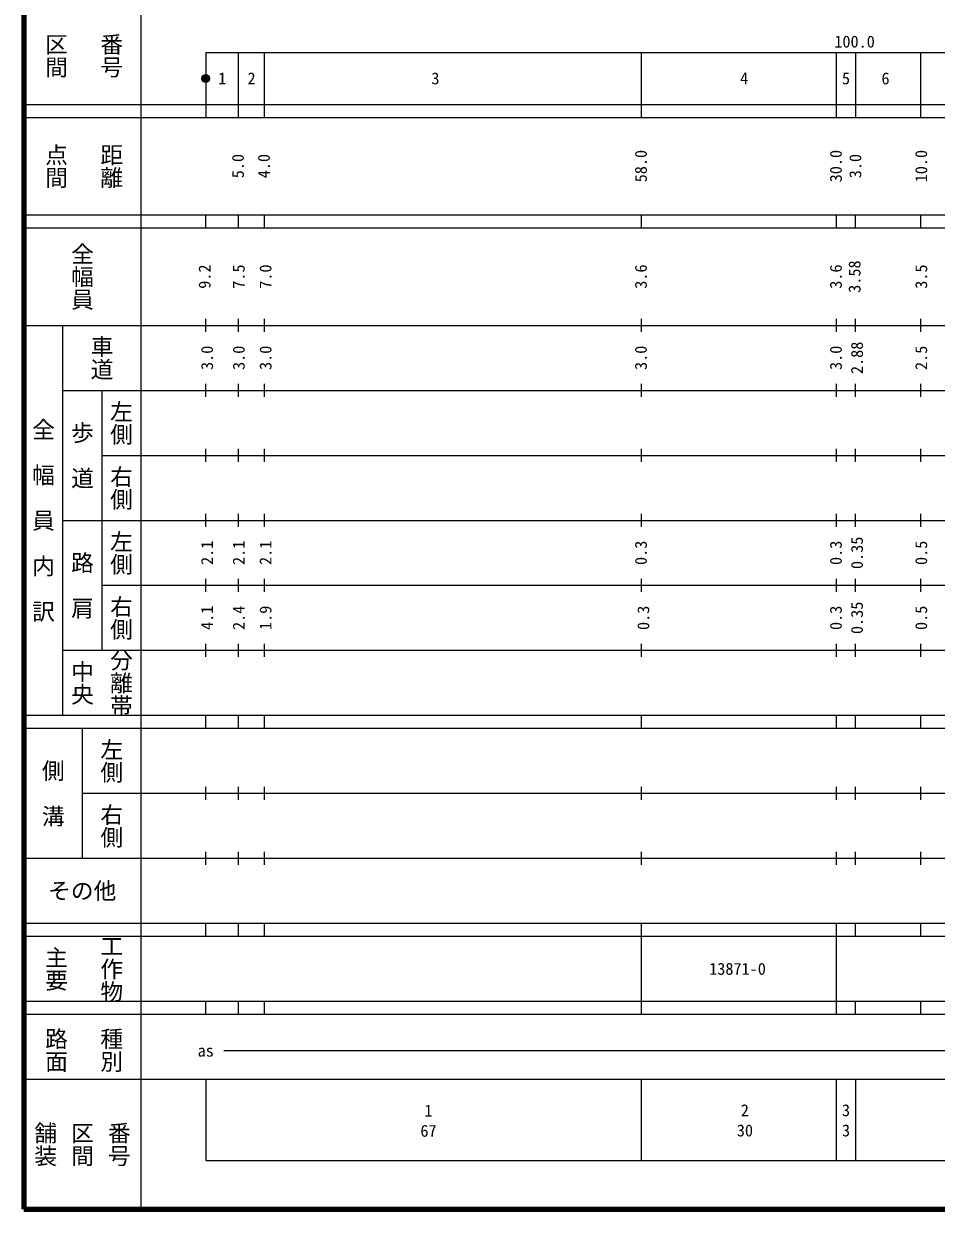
# Model space of a CAD drawing. Units: millimetres on the paper, enlarged 1000 times. Extents: x 40000 to 680000, y 20000 to 380000.
# Drawn here: x 40000 to 180416, y 20000 to 202409 of the extents above; entities that cross this region are included whole.
import ezdxf
from ezdxf.enums import TextEntityAlignment as Align

# ---------------------------------------------------------------- set-up
doc = ezdxf.new("R2010")
doc.units = ezdxf.units.MM
doc.header["$LTSCALE"] = 1000
doc.header["$PDMODE"] = 32
doc.header["$PDSIZE"] = 500
doc.layers.add('M-TTL', color=2, linetype='Continuous', lineweight=140)
doc.layers.add('M-TTL-BAND', color=7, linetype='Continuous', lineweight=25)
doc.styles.add('@ＭＳ ゴシック', font='')
doc.styles.add('ＭＳ ゴシック', font='')
doc.styles.get('@ＭＳ ゴシック').set_extended_font_data('@MS Gothic')
doc.styles.get('ＭＳ ゴシック').set_extended_font_data('MS Gothic')

msp = doc.modelspace()

# ---------------------------------------------------------------- linework, layer by layer
at = {"layer": 'M-TTL'}
for p, q in [((40000, 380000), (40000, 20000)), ((40000, 20000), (680000, 20000))]:
    msp.add_line(p, q, dxfattribs=at)
at = {"layer": 'M-TTL-BAND'}
for p, q in [((58000, 370000), (58000, 20000)), ((68000, 198000), (579000, 198000)), ((68000, 198000), (68000, 188000)), ((73000, 198000), (73000, 188000)), ((77000, 198000), (77000, 188000)), ((135000, 198000), (135000, 188000)), ((165000, 198000), (165000, 188000)), ((168000, 198000), (168000, 188000)), ((178000, 198000), (178000, 188000)), ((40000, 190000), (579000, 190000)), ((40000, 188000), (579000, 188000)), ((40000, 173000), (579000, 173000)), ((68000, 171000), (68000, 173000)), ((73000, 173000), (73000, 171000)), ((77000, 173000), (77000, 171000)), ((135000, 173000), (135000, 171000)), ((165000, 173000), (165000, 171000)), ((168000, 171000), (168000, 173000)), ((178000, 173000), (178000, 171000)), ((40000, 171000), (579000, 171000)), ((68000, 155000), (68000, 157000)), ((73000, 157000), (73000, 155000)), ((77000, 157000), (77000, 155000)), ((135000, 157000), (135000, 155000)), ((165000, 157000), (165000, 155000)), ((168000, 155000), (168000, 157000)), ((178000, 157000), (178000, 155000)), ((40000, 156000), (579000, 156000)), ((46000, 96000), (46000, 156000)), ((46000, 146000), (579000, 146000)), ((52000, 146000), (52000, 106000)), ((68000, 145000), (68000, 147000)), ((73000, 147000), (73000, 145000)), ((77000, 147000), (77000, 145000)), ((135000, 147000), (135000, 145000)), ((165000, 147000), (165000, 145000)), ((168000, 145000), (168000, 147000)), ((178000, 147000), (178000, 145000)), ((68000, 135000), (68000, 137000)), ((73000, 137000), (73000, 135000)), ((77000, 137000), (77000, 135000)), ((135000, 137000), (135000, 135000)), ((165000, 137000), (165000, 135000)), ((168000, 135000), (168000, 137000)), ((178000, 137000), (178000, 135000)), ((52000, 136000), (579000, 136000)), ((46000, 126000), (579000, 126000)), ((68000, 125000), (68000, 127000)), ((73000, 127000), (73000, 125000)), ((77000, 127000), (77000, 125000)), ((135000, 127000), (135000, 125000)), ((165000, 127000), (165000, 125000)), ((168000, 125000), (168000, 127000)), ((178000, 127000), (178000, 125000)), ((68000, 115000), (68000, 117000)), ((73000, 117000), (73000, 115000)), ((77000, 117000), (77000, 115000)), ((135000, 117000), (135000, 115000)), ((165000, 117000), (165000, 115000)), ((168000, 115000), (168000, 117000)), ((178000, 117000), (178000, 115000)), ((52000, 116000), (579000, 116000)), ((46000, 106000), (579000, 106000)), ((68000, 105000), (68000, 107000)), ((73000, 107000), (73000, 105000)), ((77000, 107000), (77000, 105000)), ((135000, 107000), (135000, 105000)), ((165000, 107000), (165000, 105000)), ((168000, 105000), (168000, 107000)), ((178000, 107000), (178000, 105000)), ((40000, 96000), (579000, 96000)), ((68000, 94000), (68000, 96000)), ((73000, 96000), (73000, 94000)), ((77000, 96000), (77000, 94000)), ((135000, 96000), (135000, 94000)), ((165000, 96000), (165000, 94000)), ((168000, 94000), (168000, 96000)), ((178000, 96000), (178000, 94000)), ((40000, 94000), (579000, 94000)), ((49000, 94000), (49000, 74000)), ((49000, 84000), (579000, 84000)), ((68000, 83000), (68000, 85000)), ((73000, 85000), (73000, 83000)), ((77000, 85000), (77000, 83000)), ((135000, 85000), (135000, 83000)), ((165000, 85000), (165000, 83000)), ((168000, 83000), (168000, 85000)), ((178000, 85000), (178000, 83000)), ((68000, 73000), (68000, 75000)), ((73000, 75000), (73000, 73000)), ((77000, 75000), (77000, 73000)), ((135000, 75000), (135000, 73000)), ((165000, 75000), (165000, 73000)), ((168000, 73000), (168000, 75000)), ((178000, 75000), (178000, 73000)), ((40000, 74000), (579000, 74000)), ((40000, 64000), (579000, 64000)), ((68000, 62000), (68000, 64000)), ((73000, 64000), (73000, 62000)), ((77000, 64000), (77000, 62000)), ((135000, 64000), (135000, 52000)), ((165000, 64000), (165000, 52000)), ((168000, 62000), (168000, 64000)), ((178000, 64000), (178000, 62000)), ((40000, 62000), (579000, 62000)), ((40000, 52000), (579000, 52000)), ((68000, 50000), (68000, 52000)), ((73000, 52000), (73000, 50000)), ((77000, 52000), (77000, 50000)), ((135000, 52000), (135000, 50000)), ((165000, 52000), (165000, 50000)), ((168000, 50000), (168000, 52000)), ((178000, 52000), (178000, 50000)), ((40000, 50000), (579000, 50000)), ((70805, 44406), (565903, 44406)), ((40000, 40000), (579000, 40000)), ((68000, 40000), (68000, 27500)), ((135000, 40000), (135000, 27500)), ((165000, 40000), (165000, 27500)), ((168000, 40000), (168000, 27500)), ((68000, 27500), (579000, 27500))]:
    msp.add_line(p, q, dxfattribs=at)
at = {"layer": 'M-TTL-BAND', "lineweight": 13}
for radius in [600, 480, 360, 240, 120, 20]:
    msp.add_circle((68000, 193981), radius, dxfattribs=at)
at = {"layer": 'M-TTL-BAND'}
msp.add_point((68000, 193981), dxfattribs=at)

# ---------------------------------------------------------------- texts
for s, height, rotation, style, p in [('番号', 2566, 270, '@ＭＳ ゴシック', (53500, 197500)), ('区間', 2566, 270, '@ＭＳ ゴシック', (45000, 197500)), ('点間', 2566, 270, '@ＭＳ ゴシック', (45000, 180500)), ('距離', 2566, 270, '@ＭＳ ゴシック', (53500, 180500)), ('58.0', 1833, 90, 'ＭＳ ゴシック', (134959, 180500)), ('30.0', 1833, 90, 'ＭＳ ゴシック', (164960, 180500)), ('10.0', 1833, 90, 'ＭＳ ゴシック', (178086, 180500)), ('5.0', 1833, 90, 'ＭＳ ゴシック', (72957, 180500)), ('4.0', 1833, 90, 'ＭＳ ゴシック', (76957, 180500)), ('3.0', 1833, 90, 'ＭＳ ゴシック', (167960, 180500)), ('全幅員', 2566, 270, '@ＭＳ ゴシック', (49000, 163500)), ('9.2', 1833, 90, 'ＭＳ ゴシック', (67832, 163500)), ('7.5', 1833, 90, 'ＭＳ ゴシック', (73082, 163500)), ('7.0', 1833, 90, 'ＭＳ ゴシック', (77207, 163500)), ('3.6', 1833, 90, 'ＭＳ ゴシック', (134959, 163500)), ('3.6', 1833, 90, 'ＭＳ ゴシック', (164960, 163500)), ('3.58', 1833, 90, 'ＭＳ ゴシック', (167832, 163500)), ('3.5', 1833, 90, 'ＭＳ ゴシック', (178086, 163500)), ('車道', 2566, 270, '@ＭＳ ゴシック', (52000, 151000)), ('2.88', 1833, 90, 'ＭＳ ゴシック', (168207, 151000)), ('3.0', 1833, 90, 'ＭＳ ゴシック', (68207, 151000)), ('3.0', 1833, 90, 'ＭＳ ゴシック', (73082, 151000)), ('3.0', 1833, 90, 'ＭＳ ゴシック', (77207, 151000)), ('3.0', 1833, 90, 'ＭＳ ゴシック', (134959, 151000)), ('3.0', 1833, 90, 'ＭＳ ゴシック', (164960, 151000)), ('2.5', 1833, 90, 'ＭＳ ゴシック', (178086, 151000)), ('左側', 2566, 270, '@ＭＳ ゴシック', (55000, 141000)), ('全\u3000幅\u3000員\u3000内\u3000訳', 2566, 270, '@ＭＳ ゴシック', (43000, 126000)), ('歩\u3000道', 2566, 270, '@ＭＳ ゴシック', (49000, 136000)), ('右側', 2566, 270, '@ＭＳ ゴシック', (55000, 131000)), ('左側', 2566, 270, '@ＭＳ ゴシック', (55000, 121000)), ('2.1', 1833, 90, 'ＭＳ ゴシック', (68207, 121000)), ('2.1', 1833, 90, 'ＭＳ ゴシック', (73082, 121000)), ('2.1', 1833, 90, 'ＭＳ ゴシック', (77207, 121000)), ('0.3', 1833, 90, 'ＭＳ ゴシック', (134959, 121000)), ('0.3', 1833, 90, 'ＭＳ ゴシック', (164960, 121000)), ('0.35', 1833, 90, 'ＭＳ ゴシック', (168207, 121000)), ('0.5', 1833, 90, 'ＭＳ ゴシック', (178086, 121000)), ('路\u3000肩', 2566, 270, '@ＭＳ ゴシック', (49000, 116000)), ('右側', 2566, 270, '@ＭＳ ゴシック', (55000, 111000)), ('0.35', 1833, 90, 'ＭＳ ゴシック', (168207, 111000)), ('4.1', 1833, 90, 'ＭＳ ゴシック', (68207, 111000)), ('2.4', 1833, 90, 'ＭＳ ゴシック', (73082, 111000)), ('1.9', 1833, 90, 'ＭＳ ゴシック', (77207, 111000)), ('0.3', 1833, 90, 'ＭＳ ゴシック', (135334, 111000)), ('0.3', 1833, 90, 'ＭＳ ゴシック', (164960, 111000)), ('0.5', 1833, 90, 'ＭＳ ゴシック', (178086, 111000)), ('分離帯', 2566, 270, '@ＭＳ ゴシック', (55000, 101000)), ('中央', 2566, 270, '@ＭＳ ゴシック', (49000, 101000)), ('左側', 2566, 270, '@ＭＳ ゴシック', (53500, 89000)), ('側\u3000溝', 2566, 270, '@ＭＳ ゴシック', (44500, 84000)), ('右側', 2566, 270, '@ＭＳ ゴシック', (53500, 79000)), ('主要', 2566, 270, '@ＭＳ ゴシック', (45000, 57000)), ('工作物', 2566, 270, '@ＭＳ ゴシック', (53500, 57000)), ('路面', 2566, 270, '@ＭＳ ゴシック', (45000, 44500)), ('種別', 2566, 270, '@ＭＳ ゴシック', (53500, 44500)), ('舗装', 2566, 270, '@ＭＳ ゴシック', (43333, 30000)), ('区間', 2566, 270, '@ＭＳ ゴシック', (49000, 30000)), ('番号', 2566, 270, '@ＭＳ ゴシック', (54667, 30000))]:
    msp.add_text(s, height=height, rotation=rotation, dxfattribs=dict(at, style=style)).set_placement(p, align=Align.MIDDLE_CENTER)
at = {"layer": 'M-TTL-BAND', "style": 'ＭＳ ゴシック'}
msp.add_text('100.0', height=1833, dxfattribs=at).set_placement((167844, 198195), align=Align.BOTTOM_CENTER)
for s, height, p in [('1', 1833, (70539, 194000)), ('2', 1833, (75057, 194000)), ('3', 1833, (103345, 194000)), ('4', 1833, (150847, 194000)), ('5', 1833, (166522, 194000)), ('6', 1833, (172604, 194000)), ('その他', 2566, (49000, 69000)), ('13871-0', 1833, (149831, 57000)), ('as', 1833, (68006, 44406)), ('1', 1833, (102282, 35182)), ('2', 1833, (150969, 35238)), ('3', 1833, (166526, 35238)), ('67', 1833, (102282, 32075)), ('30', 1833, (150969, 32131)), ('3', 1833, (166526, 32131))]:
    msp.add_text(s, height=height, dxfattribs=at).set_placement(p, align=Align.MIDDLE_CENTER)

doc.saveas('drawing.dxf')
